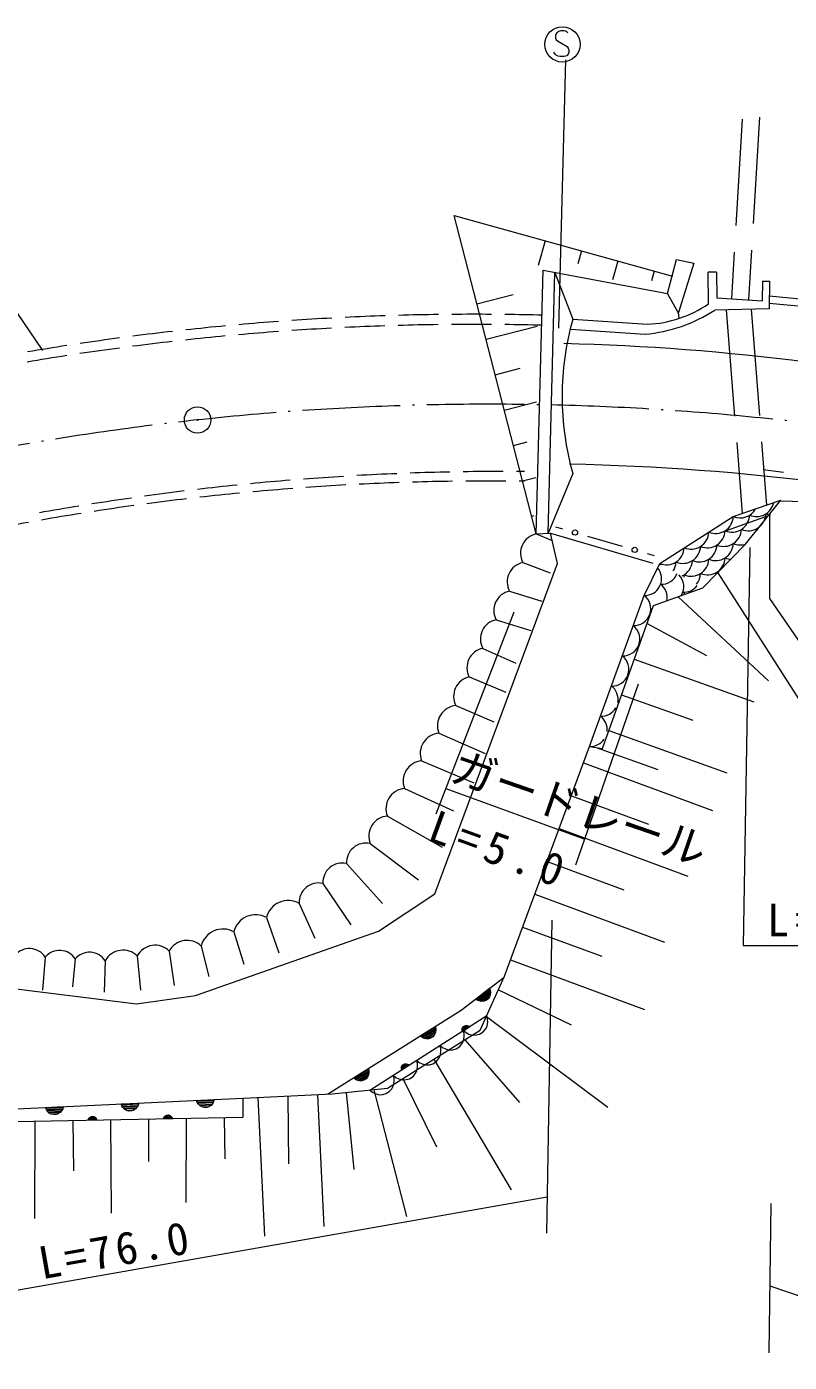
# Model space of a CAD drawing. Units: millimetres, scale not verified. Extents: x -61140 to 578860, y -202464 to 157536.
# Drawn here: x 262285 to 305207, y 41846 to 117078 of the extents above; entities that cross this region are included whole.
import ezdxf
from ezdxf.enums import TextEntityAlignment as Align

# ---------------------------------------------------------------- set-up
doc = ezdxf.new("R2010")
doc.units = ezdxf.units.MM
doc.header["$LTSCALE"] = 1000
doc.linetypes.add('DASHED', pattern=[7.5, 6, -1.5])
doc.layers.add('S-BGD', color=7, linetype='Continuous', lineweight=13)
doc.styles.add('ＭＳ ゴシック', font='')
doc.styles.get('ＭＳ ゴシック').set_extended_font_data('MS Gothic')

msp = doc.modelspace()

# ---------------------------------------------------------------- linework, layer by layer
at = {"layer": 'S-BGD'}
for p, q in [((292052, 116623), (292047, 116508)), ((292117, 116733), (292052, 116623)), ((292227, 116808), (292117, 116733)), ((292357, 116843), (292227, 116808)), ((292512, 116843), (292357, 116843)), ((292617, 116823), (292512, 116843)), ((292692, 116788), (292617, 116823)), ((292747, 116728), (292692, 116788)), ((292047, 116508), (292052, 116433)), ((292052, 116433), (292092, 116333)), ((292092, 116333), (292162, 116278)), ((292162, 116278), (292707, 115963)), ((292707, 115963), (292767, 115873)), ((292767, 115873), (292807, 115748)), ((292032, 115533), (291962, 115648)), ((292112, 115458), (292032, 115533)), ((292207, 115413), (292112, 115458)), ((292307, 115398), (292207, 115413)), ((292606, 115205), (292219, 100098)), ((292537, 115398), (292307, 115398)), ((292692, 115443), (292537, 115398)), ((292762, 115533), (292692, 115443)), ((292797, 115628), (292762, 115533)), ((292807, 115748), (292797, 115628)), ((290965, 88506), (286340, 106449)), ((286340, 106449), (298631, 103019)), ((291461, 105020), (291073, 103630)), ((293510, 104448), (293304, 103712)), ((295558, 103877), (295262, 102814)), ((298361, 102056), (298861, 103967)), ((298861, 103967), (299839, 103757)), ((290965, 88506), (291349, 103366)), ((291349, 103366), (298361, 102056)), ((291639, 88546), (292019, 103241)), ((292019, 103241), (293025, 100599)), ((297607, 103305), (297456, 102766)), ((299838, 103757), (298969, 100971)), ((301119, 103255), (300650, 103251)), ((300664, 101459), (300650, 103251)), ((301119, 103255), (301131, 101814)), ((303701, 102744), (303681, 101643)), ((303701, 102744), (304086, 102754)), ((304086, 102754), (304068, 101189)), ((287625, 101465), (289668, 101991)), ((298961, 100979), (298361, 102056)), ((301131, 101814), (303681, 101643)), ((306587, 101659), (304076, 101898)), ((298961, 100979), (298994, 100654)), ((304068, 101189), (301024, 101109)), ((304071, 101505), (306310, 101292)), ((288138, 99471), (291013, 100212)), ((293025, 100599), (297228, 100317)), ((292884, 100035), (297087, 99753)), ((288652, 97477), (290059, 97840)), ((289166, 95484), (290979, 95951)), ((289680, 93490), (290449, 93688)), ((293025, 91911), (291639, 88546)), ((303736, 92132), (304886, 91988)), ((290194, 91497), (290945, 91690)), ((302055, 89486), (304739, 90412)), ((302749, 87933), (304739, 90412)), ((304626, 90373), (306964, 90311)), ((290708, 89503), (290840, 89537)), ((301358, 88578), (304147, 89574)), ((292053, 88903), (292441, 88790)), ((297913, 86848), (302055, 89486)), ((290965, 88506), (291773, 88553)), ((290965, 88506), (291867, 88137)), ((292158, 86847), (291773, 88553)), ((293853, 88380), (295802, 87813)), ((297213, 87403), (297601, 87291)), ((300347, 85464), (302749, 87933)), ((302984, 87738), (302617, 65320)), ((285251, 68225), (292158, 86847)), ((290211, 86895), (291745, 86323)), ((297033, 85043), (297913, 86848)), ((301183, 86320), (306188, 78489)), ((289457, 85283), (291277, 84712)), ((293971, 76538), (297033, 85043)), ((297557, 84468), (300347, 85464)), ((294688, 76419), (297557, 84468)), ((298952, 84966), (304046, 80223)), ((304089, 84867), (307036, 80588)), ((285332, 72732), (289714, 84118)), ((288704, 83672), (290653, 83074)), ((297199, 83462), (300546, 81656)), ((287950, 82061), (289821, 81229)), ((296481, 81449), (303204, 79053)), ((287196, 80449), (289250, 79592)), ((293199, 69863), (296714, 80057)), ((295764, 79437), (299775, 78008)), ((286443, 78838), (288574, 77928)), ((285478, 77283), (288083, 76137)), ((295047, 77425), (301692, 75056)), ((289172, 63589), (293971, 76538)), ((293971, 76538), (294688, 76419)), ((294330, 76478), (297805, 75235)), ((284513, 75727), (287449, 74488)), ((293628, 75613), (300885, 72924)), ((283548, 74172), (286307, 72901)), ((285883, 74165), (293699, 71315)), ((292943, 73763), (297289, 72152)), ((282584, 72617), (285672, 70871)), ((292257, 71914), (299489, 69233)), ((281619, 71061), (284340, 69031)), ((291572, 70064), (295903, 68458)), ((280287, 69940), (282309, 67698)), ((278954, 68819), (280533, 66493)), ((282079, 66136), (285251, 68225)), ((290886, 68214), (298178, 65511)), ((277622, 67698), (278502, 65731)), ((275782, 66895), (276472, 64907)), ((290200, 66364), (294653, 64714)), ((291851, 66752), (291548, 49123)), ((271788, 62499), (282079, 66136)), ((273941, 66091), (274505, 64272)), ((268506, 64737), (268680, 62809)), ((270304, 65012), (270581, 63063)), ((272101, 65287), (272538, 63574)), ((302617, 65320), (326471, 65320)), ((263324, 64674), (263167, 62813)), ((265016, 64568), (264860, 63003)), ((266708, 64462), (266637, 62686)), ((289515, 64514), (297065, 61716)), ((253682, 63892), (268461, 62035)), ((286733, 61683), (289151, 63543)), ((287817, 60561), (289172, 63589)), ((268461, 62035), (271788, 62499)), ((287546, 62308), (288338, 62917)), ((288357, 62853), (287604, 62273)), ((287662, 62239), (288375, 62788)), ((288383, 62715), (287731, 62214)), ((287805, 62192), (288382, 62635)), ((288372, 62549), (287893, 62180)), ((288380, 62543), (288330, 62428)), ((288338, 62917), (288377, 62802)), ((288377, 62802), (288391, 62690)), ((288391, 62690), (288380, 62543)), ((288833, 62832), (292938, 60846)), ((287646, 62239), (287546, 62308)), ((287753, 62199), (287646, 62239)), ((287897, 62171), (287753, 62199)), ((288021, 62190), (287897, 62171)), ((288137, 62232), (288021, 62190)), ((288024, 62202), (288319, 62430)), ((288260, 62327), (288137, 62232)), ((288330, 62428), (288260, 62327)), ((279216, 56947), (286733, 61683)), ((281599, 57177), (288182, 61376)), ((288156, 61318), (294989, 56221)), ((288226, 61191), (288182, 61376)), ((288196, 60788), (288232, 61014)), ((288232, 61014), (288226, 61191)), ((282591, 57278), (287817, 60561)), ((284431, 60232), (285277, 60765)), ((284524, 60155), (284431, 60232)), ((285289, 60699), (284485, 60193)), ((284540, 60153), (285301, 60633)), ((285303, 60560), (284607, 60121)), ((284678, 60092), (285294, 60480)), ((285276, 60395), (284764, 60073)), ((284897, 60083), (285212, 60281)), ((285223, 60279), (285143, 60185)), ((285284, 60388), (285223, 60279)), ((285277, 60765), (285304, 60646)), ((285308, 60533), (285284, 60388)), ((285304, 60646), (285308, 60533)), ((286790, 60581), (286802, 60654)), ((286792, 60525), (286790, 60581)), ((286806, 60466), (286792, 60525)), ((286793, 60568), (287141, 60788)), ((287174, 60772), (286794, 60532)), ((287105, 60802), (286797, 60608)), ((286800, 60499), (287201, 60752)), ((286802, 60654), (286833, 60709)), ((286806, 60650), (287062, 60812)), ((287229, 60733), (286806, 60466)), ((286833, 60709), (286872, 60756)), ((286995, 60807), (286838, 60708)), ((286909, 60351), (286865, 60536)), ((286865, 60536), (287011, 60416)), ((286872, 60756), (286938, 60797)), ((286915, 60174), (286909, 60351)), ((286938, 60797), (286998, 60813)), ((286998, 60813), (287060, 60817)), ((287011, 60416), (287172, 60338)), ((287060, 60817), (287131, 60796)), ((287131, 60796), (287182, 60771)), ((287172, 60338), (287393, 60275)), ((287182, 60771), (287229, 60733)), ((287393, 60275), (287588, 60289)), ((287588, 60289), (287774, 60338)), ((287774, 60338), (287978, 60468)), ((287978, 60468), (288101, 60616)), ((288101, 60616), (288196, 60788)), ((284626, 60104), (284524, 60155)), ((284768, 60063), (284626, 60104)), ((284893, 60071), (284768, 60063)), ((285012, 60102), (284893, 60071)), ((285143, 60185), (285012, 60102)), ((285593, 59511), (285549, 59696)), ((285549, 59696), (285695, 59576)), ((285599, 59335), (285593, 59511)), ((285695, 59576), (285855, 59498)), ((285855, 59498), (286076, 59435)), ((286076, 59435), (286271, 59449)), ((286271, 59449), (286458, 59498)), ((286458, 59498), (286662, 59628)), ((286662, 59628), (286785, 59776)), ((286785, 59776), (286879, 59948)), ((286879, 59948), (286915, 60174)), ((286946, 60014), (290029, 56482)), ((284276, 58671), (284232, 58856)), ((284232, 58856), (284378, 58736)), ((284378, 58736), (284539, 58658)), ((285141, 58658), (285345, 58788)), ((285204, 58920), (289544, 51558)), ((285345, 58788), (285468, 58936)), ((285468, 58936), (285563, 59108)), ((285563, 59108), (285599, 59335)), ((280672, 57864), (281518, 58397)), ((281530, 58331), (280727, 57825)), ((280781, 57785), (281543, 58265)), ((281544, 58192), (280848, 57754)), ((280920, 57725), (281535, 58112)), ((281518, 58028), (281006, 57705)), ((281525, 58020), (281464, 57911)), ((281518, 58397), (281546, 58279)), ((281549, 58165), (281525, 58020)), ((281546, 58279), (281549, 58165)), ((282959, 57831), (282915, 58016)), ((282915, 58016), (283061, 57896)), ((283376, 58425), (283388, 58498)), ((283378, 58369), (283376, 58425)), ((283392, 58310), (283378, 58369)), ((283379, 58412), (283727, 58632)), ((283760, 58616), (283380, 58376)), ((283691, 58646), (283383, 58452)), ((283386, 58343), (283787, 58596)), ((283388, 58498), (283419, 58553)), ((283392, 58494), (283648, 58656)), ((283815, 58576), (283392, 58310)), ((283419, 58553), (283458, 58600)), ((283581, 58651), (283424, 58551)), ((283458, 58600), (283524, 58641)), ((283524, 58641), (283584, 58657)), ((283584, 58657), (283646, 58661)), ((283646, 58661), (283717, 58640)), ((283717, 58640), (283768, 58615)), ((283768, 58615), (283815, 58576)), ((283824, 57818), (284028, 57948)), ((284028, 57948), (284152, 58097)), ((284152, 58097), (284246, 58268)), ((284246, 58268), (284282, 58495)), ((284282, 58495), (284276, 58671)), ((284539, 58658), (284760, 58595)), ((284760, 58595), (284955, 58609)), ((284955, 58609), (285141, 58658)), ((279483, 56960), (282591, 57278)), ((280765, 57787), (280672, 57864)), ((280868, 57736), (280765, 57787)), ((281009, 57695), (280868, 57736)), ((281134, 57703), (281009, 57695)), ((281254, 57734), (281134, 57703)), ((281139, 57715), (281454, 57913)), ((281385, 57817), (281254, 57734)), ((281464, 57911), (281385, 57817)), ((281599, 57177), (281745, 57057)), ((281814, 57199), (283660, 50052)), ((282712, 57109), (282835, 57257)), ((282835, 57257), (282930, 57428)), ((282930, 57428), (282966, 57655)), ((282966, 57655), (282959, 57831)), ((283061, 57896), (283222, 57819)), ((283222, 57819), (283443, 57756)), ((283443, 57756), (283638, 57769)), ((283462, 57825), (285347, 53974)), ((283638, 57769), (283824, 57818)), ((261722, 56123), (274462, 56720)), ((267593, 56398), (268592, 56445)), ((268592, 56445), (268557, 56328)), ((271840, 56597), (272838, 56644)), ((271882, 56484), (271840, 56597)), ((272816, 56581), (271867, 56536)), ((271947, 56390), (271882, 56484)), ((271895, 56475), (272794, 56517)), ((272760, 56453), (271938, 56414)), ((272751, 56427), (272659, 56313)), ((272804, 56528), (272751, 56427)), ((272838, 56644), (272804, 56528)), ((274462, 56720), (279483, 56960)), ((274462, 55645), (274462, 56720)), ((275299, 56760), (275671, 48957)), ((276973, 56840), (277013, 53020)), ((278646, 56920), (279000, 49493)), ((280260, 57039), (280705, 52704)), ((281745, 57057), (281906, 56979)), ((281906, 56979), (282126, 56916)), ((282126, 56916), (282322, 56929)), ((282322, 56929), (282508, 56978)), ((282508, 56978), (282712, 57109)), ((263346, 56199), (264345, 56246)), ((263389, 56086), (263346, 56199)), ((264323, 56182), (263374, 56138)), ((263453, 55991), (263389, 56086)), ((263402, 56076), (264301, 56119)), ((264266, 56054), (263445, 56016)), ((263556, 55886), (263453, 55991)), ((263493, 55956), (264219, 55990)), ((263669, 55831), (263556, 55886)), ((264162, 55924), (263558, 55896)), ((263788, 55799), (263669, 55831)), ((263678, 55839), (264050, 55857)), ((263943, 55806), (263788, 55799)), ((264058, 55849), (263943, 55806)), ((264165, 55914), (264058, 55849)), ((264258, 56029), (264165, 55914)), ((264310, 56129), (264258, 56029)), ((264345, 56246), (264310, 56129)), ((265829, 55644), (265884, 55675)), ((265884, 55675), (265942, 55695)), ((266074, 55675), (265887, 55672)), ((265942, 55695), (266019, 55697)), ((266019, 55697), (266078, 55679)), ((266078, 55679), (266134, 55650)), ((267636, 56285), (267593, 56398)), ((268570, 56381), (267621, 56337)), ((267700, 56190), (267636, 56285)), ((267649, 56276), (268548, 56318)), ((268513, 56254), (267692, 56215)), ((267803, 56085), (267700, 56190)), ((267739, 56155), (268466, 56189)), ((267915, 56030), (267803, 56085)), ((268409, 56124), (267805, 56095)), ((268035, 55998), (267915, 56030)), ((267925, 56038), (268297, 56056)), ((268189, 56006), (268035, 55998)), ((268305, 56049), (268189, 56006)), ((268412, 56114), (268305, 56049)), ((268504, 56228), (268412, 56114)), ((268557, 56328), (268504, 56228)), ((270030, 55668), (270078, 55724)), ((270414, 55694), (270050, 55687)), ((270078, 55724), (270132, 55755)), ((270079, 55719), (270382, 55725)), ((270132, 55755), (270191, 55775)), ((270323, 55755), (270136, 55751)), ((270191, 55775), (270268, 55776)), ((270268, 55776), (270327, 55758)), ((270327, 55758), (270383, 55730)), ((270383, 55730), (270433, 55675)), ((270433, 55675), (270464, 55627)), ((272049, 56284), (271947, 56390)), ((271986, 56354), (272713, 56388)), ((272162, 56230), (272049, 56284)), ((272656, 56323), (272052, 56294)), ((272281, 56198), (272162, 56230)), ((272172, 56238), (272544, 56255)), ((272436, 56205), (272281, 56198)), ((272552, 56248), (272436, 56205)), ((272659, 56313), (272552, 56248)), ((261682, 55405), (274462, 55645)), ((262747, 55425), (262729, 49939)), ((264877, 55465), (264920, 52625)), ((265735, 55481), (265754, 55539)), ((266235, 55491), (265735, 55481)), ((265747, 55513), (266221, 55522)), ((265754, 55539), (265781, 55588)), ((266208, 55553), (265758, 55544)), ((265777, 55576), (266188, 55584)), ((265781, 55588), (265829, 55644)), ((266165, 55614), (265801, 55608)), ((265830, 55639), (266133, 55645)), ((266134, 55650), (266184, 55596)), ((266184, 55596), (266215, 55548)), ((266215, 55548), (266235, 55491)), ((267007, 55505), (267035, 50254)), ((269137, 55545), (269136, 53160)), ((269984, 55561), (270003, 55619)), ((270484, 55570), (269984, 55561)), ((269996, 55592), (270470, 55601)), ((270003, 55619), (270030, 55668)), ((270457, 55632), (270007, 55624)), ((270026, 55655), (270437, 55663)), ((270464, 55627), (270484, 55570)), ((271267, 55585), (271236, 50849)), ((273397, 55625), (273437, 53299)), ((238623, 41846), (291583, 51169)), ((304169, 50785), (304053, 42378)), ((304105, 46161), (308838, 44536))]:
    msp.add_line(p, q, dxfattribs=at)
at = {"layer": 'S-BGD', "linetype": 'DASHED'}
for p, q in [((302561, 111871), (301954, 101759)), ((303530, 111978), (302913, 101695)), ((255676, 109856), (263175, 98832)), ((301662, 101126), (302558, 89660)), ((303062, 101163), (303924, 90131)), ((304089, 89549), (304089, 84867)), ((291773, 88553), (297870, 86761))]:
    msp.add_line(p, q, dxfattribs=at)
at = {"layer": 'S-BGD'}
for centre, radius in [((292437, 116083), 995), ((271902, 94925), 746), ((271902, 94925), 22.5), ((293147, 88585), 149), ((296508, 87608), 149)]:
    msp.add_circle(centre, radius, dxfattribs=at)
for centre, radius, start, end in [((287448, -49028), 149906, 90.7619, 91.62186), ((287448, -49028), 149906, 89.61526, 90.47522), ((287448, -49028), 149906, 88.52078, 89.32861), ((296216, 108673), 8963, 275.57697, 302.44124), ((296909, 107015), 6705, 272.72667, 304.05383), ((287448, -49028), 149906, 95.34842, 96.20837), ((287448, -49028), 149906, 94.20178, 95.06177), ((287436, -49597), 149906, 93.05515, 93.91513), ((287448, -49028), 149906, 93.05515, 93.91513), ((287436, -49597), 149906, 91.90851, 92.76849), ((287448, -49028), 149906, 91.90851, 92.76849), ((287436, -49597), 149906, 90.7619, 91.62186), ((287436, -49597), 149906, 89.61526, 90.47522), ((287436, -49597), 149906, 88.52078, 89.32861), ((308302, 96255), 15883, 164.1265, 195.8735), ((287448, -49028), 149906, 97.64166, 98.50165), ((287436, -49597), 149906, 96.49506, 97.35501), ((287448, -49028), 149906, 96.49506, 97.35501), ((287436, -49597), 149906, 95.34842, 96.20837), ((287436, -49597), 149906, 94.20178, 95.06177), ((287448, -49028), 149906, 98.7883, 99.64828), ((287436, -49597), 149906, 97.64166, 98.50165), ((289321, -32585), 131849, 76.69098, 88.61147), ((287436, -49597), 149906, 98.7883, 99.64828), ((288272, -56325), 152137, 91.87036, 93.94479), ((288272, -56325), 152137, 91.56784, 91.61105), ((288272, -56325), 152137, 89.23413, 91.30853), ((288272, -56325), 152137, 88.93161, 88.97482), ((288272, -56325), 152137, 86.59787, 88.6723), ((288272, -56325), 152137, 94.50659, 96.58102), ((288272, -56325), 152137, 94.20407, 94.24728), ((288272, -56325), 152137, 86.29535, 86.33859), ((288272, -56325), 152137, 83.96164, 86.03607), ((288272, -56325), 152137, 83.65912, 83.70233), ((288272, -56325), 152137, 97.14285, 99.21725), ((288272, -56325), 152137, 96.84033, 96.88354), ((288272, -56325), 152137, 99.77908, 101.85349), ((288272, -56325), 152137, 99.47656, 99.51978), ((289156, -55897), 147922, 92.34286, 93.21439), ((289156, -55897), 147922, 91.18085, 92.05237), ((289156, -55897), 147922, 90.01883, 90.89035), ((289156, -55897), 147922, 89.55771, 89.72833), ((289998, -44131), 136597, 76.54804, 88.80814), ((289156, -55897), 147922, 95.82892, 96.70044), ((289156, -55897), 147922, 94.6669, 95.53842), ((288298, -53854), 145340, 94.35699, 95.24399), ((289156, -55897), 147922, 93.50488, 94.3764), ((288298, -53854), 145340, 93.17435, 94.06134), ((288298, -53854), 145340, 91.9917, 92.87869), ((288298, -53854), 145340, 90.80902, 91.69601), ((288298, -53854), 145340, 89.62637, 90.51337), ((288298, -53854), 145340, 89.20905, 89.33069), ((289156, -55897), 147922, 98.15295, 99.02444), ((289156, -55897), 147922, 96.99094, 97.86246), ((288298, -53854), 145340, 96.72232, 97.60931), ((288298, -53854), 145340, 95.53967, 96.42667), ((304742, 91362), 996, 263.29004, 270.36589), ((289156, -55897), 147922, 99.31497, 100.18646), ((288298, -53854), 145340, 99.08765, 99.97464), ((288298, -53854), 145340, 97.90497, 98.79196), ((301980, 89603), 996, 247.20457, 357.77922), ((302441, 90404), 996, 247.20457, 330.84663), ((302901, 89681), 996, 247.20457, 357.77922), ((303361, 90482), 996, 247.20457, 347.83038), ((304282, 90560), 996, 247.20457, 262.21193), ((288298, -53854), 145340, 100.27029, 101.15729), ((301060, 89525), 996, 247.20457, 357.77922), ((302441, 88880), 996, 351.12611, 357.77922), ((291192, 87418), 1112, 101.80243, 208.06264), ((299679, 88645), 996, 247.20457, 357.77922), ((300600, 88724), 996, 247.20457, 357.77922), ((301520, 88802), 996, 247.20457, 357.77922), ((298298, 87766), 996, 247.20457, 357.77922), ((299219, 87844), 996, 247.20457, 357.77922), ((300140, 87922), 996, 247.20457, 357.77922), ((301060, 88000), 996, 247.20457, 357.77922), ((302441, 88880), 996, 247.20457, 288.02173), ((290439, 85806), 1112, 101.80243, 208.06264), ((297073, 85989), 947, 267.5761, 40.47511), ((297686, 87690), 947, 281.24199, 289.32767), ((297838, 86965), 996, 326.90701, 357.77922), ((298759, 87043), 996, 294.73001, 357.77922), ((299680, 87121), 996, 247.20457, 357.77922), ((300600, 87199), 996, 247.20457, 357.77922), ((301981, 88078), 996, 247.20457, 266.93228), ((298005, 86615), 947, 267.5761, 338.61552), ((298323, 85539), 947, 328.53733, 44.39923), ((298299, 86242), 996, 350.60541, 357.77922), ((299220, 86320), 996, 320.27957, 357.77922), ((289685, 84195), 1112, 101.80243, 208.06264), ((296461, 84288), 947, 267.5761, 52.82252), ((297392, 84914), 947, 349.78049, 52.82252), ((298642, 84464), 947, 43.65714, 52.82252), ((299255, 86165), 947, 267.5761, 323.34975), ((288931, 82584), 1112, 101.80243, 208.06264), ((295848, 82587), 947, 267.5761, 52.82252), ((288177, 80972), 1112, 101.80243, 208.06264), ((295236, 80886), 947, 339.99654, 52.82252), ((295236, 80886), 947, 267.5761, 339.50784), ((287424, 79361), 1112, 101.80243, 208.06264), ((294624, 79185), 947, 349.65664, 52.82252), ((286544, 77699), 1144, 95.06021, 201.32042), ((294624, 79185), 947, 267.5761, 329.84774), ((294011, 77484), 947, 353.7746, 52.82252), ((285579, 76143), 1144, 95.06021, 201.32042), ((294011, 77484), 947, 267.5761, 325.72978), ((284614, 74588), 1144, 95.06021, 201.32042), ((283649, 73033), 1144, 95.06021, 201.32042), ((282685, 71477), 1144, 95.06021, 201.32042), ((281373, 70001), 1088, 76.94278, 183.203), ((280041, 68880), 1088, 76.94278, 183.203), ((278708, 67759), 1088, 76.94278, 183.203), ((277005, 66602), 1258, 60.64636, 166.5433), ((275165, 65798), 1258, 60.64636, 166.5433), ((273325, 64994), 1258, 60.64636, 166.5433), ((271306, 64476), 1137, 45.5654, 151.82559), ((262438, 64092), 1060, 33.29355, 139.55377), ((264130, 63986), 1060, 33.29355, 139.55377), ((265822, 63881), 1060, 33.29355, 139.55377), ((267710, 63926), 1137, 45.5654, 151.82559), ((269508, 64201), 1137, 45.5654, 151.82559)]:
    msp.add_arc(centre, radius, start, end, dxfattribs=at)

# ---------------------------------------------------------------- texts
at = {"layer": 'S-BGD', "style": 'ＭＳ ゴシック'}
msp.add_text('ガードレール', height=1833, rotation=340.9, dxfattribs=at).set_placement((285833, 74124), align=Align.BOTTOM_LEFT)
at = {"layer": 'S-BGD', "char_height": 1833, "attachment_point": 7, "style": 'ＭＳ ゴシック'}
for s, insert, rotation in [('\\T1.32;L=5.0', (284741, 71247), 340), ('\\T1.17;側溝\u3000L=76.0', (254523, 44794), 10)]:
    msp.add_mtext(s, dxfattribs=dict(at, insert=insert, rotation=rotation))
at = {"layer": 'S-BGD', "insert": (303944, 65345), "char_height": 1833, "attachment_point": 7, "style": 'ＭＳ ゴシック'}
msp.add_mtext('\\T1.28;L=14.8\\~φ1200', dxfattribs=at)

doc.saveas('drawing.dxf')
